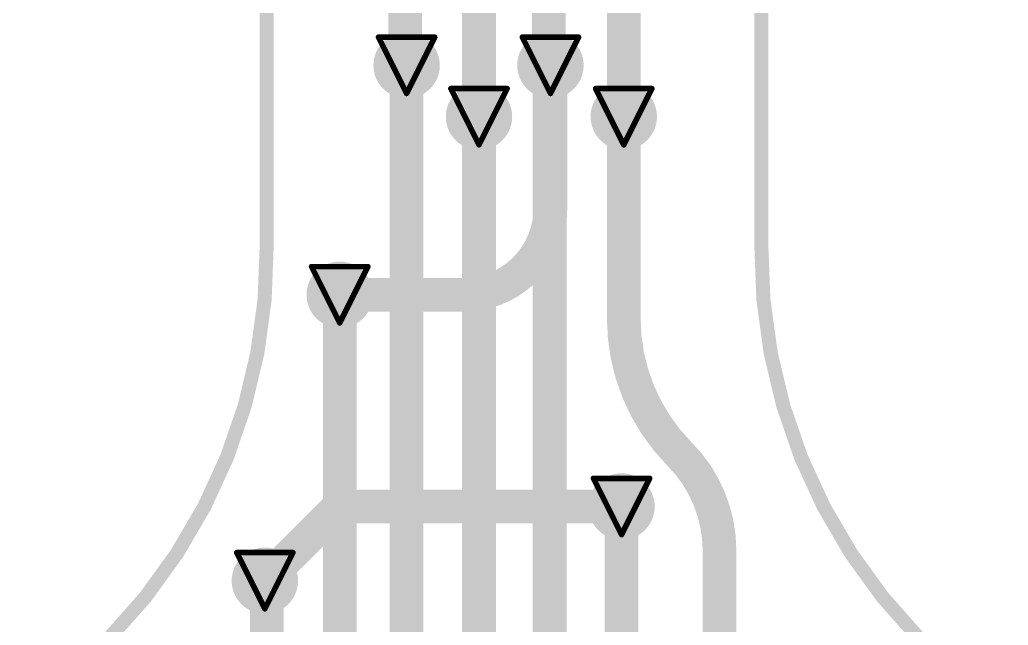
# Model space of a CAD drawing. Header units: inches. Extents: x -3.9 to 9.5, y -7 to 2.6.
# Drawn here: x -0.0268 to 0.325, y -4.2323 to -4.0168 of the extents above; entities that cross this region are included whole.
import ezdxf

# ---------------------------------------------------------------- set-up
doc = ezdxf.new("R2010")
doc.units = ezdxf.units.IN
doc.header["$MEASUREMENT"] = 0
for name, color, linetype in [('Board Outline', 216, 'Continuous'), ('Bottom Layer', 5, 'Continuous'), ('Drill Drawing', 1, 'Continuous'), ('Top Layer', 1, 'Continuous'), ('Via Holes', 16, 'Continuous')]:
    doc.layers.add(name, color=color, linetype=linetype)

msp = doc.modelspace()

# ---------------------------------------------------------------- hatches: boundary and pattern name
at = {"layer": 'Bottom Layer'}
h = msp.add_hatch(color=5, dxfattribs=at)
edge = h.paths.add_edge_path()
edge.add_arc((0.1108921, -4.032999), 0.011811, 0, 360)
h = msp.add_hatch(color=5, dxfattribs=at)
edge = h.paths.add_edge_path()
edge.add_arc((0.1620732, -4.032999), 0.011811, 0, 360)
h = msp.add_hatch(color=5, dxfattribs=at)
edge = h.paths.add_edge_path()
edge.add_arc((0.1366529, -4.0512921), 0.011811, 0, 360)
h = msp.add_hatch(color=5, dxfattribs=at)
edge = h.paths.add_edge_path()
edge.add_arc((0.1881703, -4.0512921), 0.011811, 0, 360)
h = msp.add_hatch(color=5, dxfattribs=at)
edge = h.paths.add_edge_path()
edge.add_arc((0.0870811, -4.1146612), 0.011811, 0, 360)
h = msp.add_hatch(color=5, dxfattribs=at)
edge = h.paths.add_edge_path()
edge.add_arc((0.1873741, -4.1899987), 0.011811, 0, 360)
h = msp.add_hatch(color=5, dxfattribs=at)
edge = h.paths.add_edge_path()
edge.add_arc((0.0604465, -4.2164103), 0.011811, 0, 360)
at = {"layer": 'Top Layer'}
h = msp.add_hatch(color=1, dxfattribs=at)
edge = h.paths.add_edge_path()
edge.add_arc((0.1108921, -4.032999), 0.011811, 0, 360)
h = msp.add_hatch(color=1, dxfattribs=at)
edge = h.paths.add_edge_path()
edge.add_arc((0.1620732, -4.032999), 0.011811, 0, 360)
h = msp.add_hatch(color=1, dxfattribs=at)
edge = h.paths.add_edge_path()
edge.add_arc((0.1366529, -4.0512921), 0.011811, 0, 360)
h = msp.add_hatch(color=1, dxfattribs=at)
edge = h.paths.add_edge_path()
edge.add_arc((0.1881703, -4.0512921), 0.011811, 0, 360)
h = msp.add_hatch(color=1, dxfattribs=at)
edge = h.paths.add_edge_path()
edge.add_arc((0.0870811, -4.1146612), 0.011811, 0, 360)
h = msp.add_hatch(color=1, dxfattribs=at)
edge = h.paths.add_edge_path()
edge.add_arc((0.1873741, -4.1899987), 0.011811, 0, 360)
h = msp.add_hatch(color=1, dxfattribs=at)
edge = h.paths.add_edge_path()
edge.add_arc((0.0604465, -4.2164103), 0.011811, 0, 360)
at = {"layer": 'Via Holes'}
h = msp.add_hatch(color=7, dxfattribs=at)
edge = h.paths.add_edge_path()
edge.add_arc((0.1108921, -4.032999), 0.0059055, 0, 360)
h = msp.add_hatch(color=7, dxfattribs=at)
edge = h.paths.add_edge_path()
edge.add_arc((0.1620732, -4.032999), 0.0059055, 0, 360)
h = msp.add_hatch(color=7, dxfattribs=at)
edge = h.paths.add_edge_path()
edge.add_arc((0.1366529, -4.0512921), 0.0059055, 0, 360)
h = msp.add_hatch(color=7, dxfattribs=at)
edge = h.paths.add_edge_path()
edge.add_arc((0.1881703, -4.0512921), 0.0059055, 0, 360)
h = msp.add_hatch(color=7, dxfattribs=at)
edge = h.paths.add_edge_path()
edge.add_arc((0.0870811, -4.1146612), 0.0059055, 0, 360)
h = msp.add_hatch(color=7, dxfattribs=at)
edge = h.paths.add_edge_path()
edge.add_arc((0.1873741, -4.1899987), 0.0059055, 0, 360)
h = msp.add_hatch(color=7, dxfattribs=at)
edge = h.paths.add_edge_path()
edge.add_arc((0.0604465, -4.2164103), 0.0059055, 0, 360)

# ---------------------------------------------------------------- linework, layer by layer
at = {"layer": 'Board Outline', "const_width": 0.005}
for points in [[(0.0608431, -0.8772292), (0.0611086, -4.0970109)], [(0.2368285, -0.8908754), (0.2371206, -4.0970237)]]:
    msp.add_lwpolyline(points, dxfattribs=at)
for points in [[(0.0611055, -4.0970109, -0.2500687460615742), (-0.0242715, -4.2614656)], [(0.322485, -4.2614541, -0.2500687460615744), (0.2371206, -4.0970237)]]:
    msp.add_lwpolyline(points, format="xyb", dxfattribs=at)
at = {"layer": 'Board Outline', "const_width": 0.0025}
for points in [[(0.0598555, -4.0970109, 1), (0.0623555, -4.0970109, 1)], [(0.0598586, -4.0970109, 1), (0.0623586, -4.0970109, 1)], [(0.2358706, -4.0970237, 1), (0.2383706, -4.0970237, 1)], [(0.2358706, -4.0970237, 1), (0.2383706, -4.0970237, 1)]]:
    msp.add_lwpolyline(points, format="xyb", close=True, dxfattribs=at)
at = {"layer": 'Bottom Layer'}
for points, const_width in [([(0.1103686, -4.032999), (0.1103691, -0.8267352)], 0.012), ([(0.1366534, -4.0512916), (0.1366534, -0.8267207)], 0.012), ([(0.1615497, -4.032999), (0.1615502, -0.8267352)], 0.012), ([(0.1878344, -0.8274291), (0.1881703, -4.0512921)], 0.012), ([(0.1620732, -4.083777), (0.1620732, -4.032999)], 0.012), ([(0.1366529, -4.0512921), (0.1366534, -4.0512916)], 0.015), ([(0.1878343, -4.0526295), (0.1881703, -4.0512921)], 0.012), ([(0.0870811, -4.1146612), (0.131189, -4.1146612)], 0.012), ([(0.0604465, -4.2164103), (0.0868581, -4.1899987)], 0.012), ([(0.0868581, -4.1899987), (0.1873741, -4.1899987)], 0.012)]:
    msp.add_lwpolyline(points, dxfattribs=dict(at, const_width=const_width))
for points, const_width in [([(0.1073686, -4.032999, 1), (0.1133686, -4.032999, 1)], 0.006), ([(0.1585497, -4.032999, 1), (0.1645497, -4.032999, 1)], 0.006), ([(0.1590732, -4.032999, 1), (0.1650732, -4.032999, 1)], 0.006), ([(0.1329029, -4.0512921, 1), (0.1404029, -4.0512921, 1)], 0.0075), ([(0.1329034, -4.0512916, 1), (0.1404034, -4.0512916, 1)], 0.0075), ([(0.1336534, -4.0512916, 1), (0.1396534, -4.0512916, 1)], 0.006), ([(0.1848343, -4.0526295, 1), (0.1908343, -4.0526295, 1)], 0.006), ([(0.1851703, -4.0512921, 1), (0.1911703, -4.0512921, 1)], 0.006), ([(0.1851703, -4.0512921, 1), (0.1911703, -4.0512921, 1)], 0.006), ([(0.1590732, -4.083777, 1), (0.1650732, -4.083777, 1)], 0.006), ([(0.1590732, -4.083777, 1), (0.1650732, -4.083777, 1)], 0.006), ([(0.0840811, -4.1146612, 1), (0.0900811, -4.1146612, 1)], 0.006), ([(0.128189, -4.1146612, 1), (0.134189, -4.1146612, 1)], 0.006), ([(0.128189, -4.1146612, 1), (0.134189, -4.1146612, 1)], 0.006), ([(0.0838581, -4.1899987, 1), (0.0898581, -4.1899987, 1)], 0.006), ([(0.0838581, -4.1899987, 1), (0.0898581, -4.1899987, 1)], 0.006), ([(0.1843741, -4.1899987, 1), (0.1903741, -4.1899987, 1)], 0.006), ([(0.0574465, -4.2164103, 1), (0.0634465, -4.2164103, 1)], 0.006)]:
    msp.add_lwpolyline(points, format="xyb", close=True, dxfattribs=dict(at, const_width=const_width))
at = {"layer": 'Bottom Layer', "const_width": 0.012}
msp.add_lwpolyline([(0.1620732, -4.083777, -0.4142135623730951), (0.131189, -4.1146612)], format="xyb", dxfattribs=at)
at = {"layer": 'Drill Drawing', "const_width": 0.002}
for points in [[(0.1008921, -4.022999), (0.1208921, -4.022999)], [(0.1008921, -4.022999), (0.1108921, -4.042999)], [(0.1108921, -4.042999), (0.1208921, -4.022999)], [(0.1520732, -4.022999), (0.1720732, -4.022999)], [(0.1520732, -4.022999), (0.1620732, -4.042999)], [(0.1620732, -4.042999), (0.1720732, -4.022999)], [(0.1266529, -4.0412921), (0.1466529, -4.0412921)], [(0.1266529, -4.0412921), (0.1366529, -4.0612921)], [(0.1366529, -4.0612921), (0.1466529, -4.0412921)], [(0.1781703, -4.0412921), (0.1981703, -4.0412921)], [(0.1781703, -4.0412921), (0.1881703, -4.0612921)], [(0.1881703, -4.0612921), (0.1981703, -4.0412921)], [(0.0770811, -4.1046612), (0.0970811, -4.1046612)], [(0.0770811, -4.1046612), (0.0870811, -4.1246612)], [(0.0870811, -4.1246612), (0.0970811, -4.1046612)], [(0.1773741, -4.1799987), (0.1973741, -4.1799987)], [(0.1773741, -4.1799987), (0.1873741, -4.1999987)], [(0.1873741, -4.1999987), (0.1973741, -4.1799987)], [(0.0504465, -4.2064103), (0.0704465, -4.2064103)], [(0.0504465, -4.2064103), (0.0604465, -4.2264103)], [(0.0604465, -4.2264103), (0.0704465, -4.2064103)]]:
    msp.add_lwpolyline(points, dxfattribs=at)
at = {"layer": 'Drill Drawing', "const_width": 0.001}
for points in [[(0.1003921, -4.022999, 1), (0.1013921, -4.022999, 1)], [(0.1003921, -4.022999, 1), (0.1013921, -4.022999, 1)], [(0.1203921, -4.022999, 1), (0.1213921, -4.022999, 1)], [(0.1203921, -4.022999, 1), (0.1213921, -4.022999, 1)], [(0.1515732, -4.022999, 1), (0.1525732, -4.022999, 1)], [(0.1515732, -4.022999, 1), (0.1525732, -4.022999, 1)], [(0.1715732, -4.022999, 1), (0.1725732, -4.022999, 1)], [(0.1715732, -4.022999, 1), (0.1725732, -4.022999, 1)], [(0.1261529, -4.0412921, 1), (0.1271529, -4.0412921, 1)], [(0.1261529, -4.0412921, 1), (0.1271529, -4.0412921, 1)], [(0.1461529, -4.0412921, 1), (0.1471529, -4.0412921, 1)], [(0.1461529, -4.0412921, 1), (0.1471529, -4.0412921, 1)], [(0.1776703, -4.0412921, 1), (0.1786703, -4.0412921, 1)], [(0.1776703, -4.0412921, 1), (0.1786703, -4.0412921, 1)], [(0.1976703, -4.0412921, 1), (0.1986703, -4.0412921, 1)], [(0.1976703, -4.0412921, 1), (0.1986703, -4.0412921, 1)], [(0.1103921, -4.042999, 1), (0.1113921, -4.042999, 1)], [(0.1103921, -4.042999, 1), (0.1113921, -4.042999, 1)], [(0.1615732, -4.042999, 1), (0.1625732, -4.042999, 1)], [(0.1615732, -4.042999, 1), (0.1625732, -4.042999, 1)], [(0.1361529, -4.0612921, 1), (0.1371529, -4.0612921, 1)], [(0.1361529, -4.0612921, 1), (0.1371529, -4.0612921, 1)], [(0.1876703, -4.0612921, 1), (0.1886703, -4.0612921, 1)], [(0.1876703, -4.0612921, 1), (0.1886703, -4.0612921, 1)], [(0.0765811, -4.1046612, 1), (0.0775811, -4.1046612, 1)], [(0.0765811, -4.1046612, 1), (0.0775811, -4.1046612, 1)], [(0.0965811, -4.1046612, 1), (0.0975811, -4.1046612, 1)], [(0.0965811, -4.1046612, 1), (0.0975811, -4.1046612, 1)], [(0.0865811, -4.1246612, 1), (0.0875811, -4.1246612, 1)], [(0.0865811, -4.1246612, 1), (0.0875811, -4.1246612, 1)], [(0.1768741, -4.1799987, 1), (0.1778741, -4.1799987, 1)], [(0.1768741, -4.1799987, 1), (0.1778741, -4.1799987, 1)], [(0.1968741, -4.1799987, 1), (0.1978741, -4.1799987, 1)], [(0.1968741, -4.1799987, 1), (0.1978741, -4.1799987, 1)], [(0.1868741, -4.1999987, 1), (0.1878741, -4.1999987, 1)], [(0.1868741, -4.1999987, 1), (0.1878741, -4.1999987, 1)], [(0.0499465, -4.2064103, 1), (0.0509465, -4.2064103, 1)], [(0.0499465, -4.2064103, 1), (0.0509465, -4.2064103, 1)], [(0.0699465, -4.2064103, 1), (0.0709465, -4.2064103, 1)], [(0.0699465, -4.2064103, 1), (0.0709465, -4.2064103, 1)], [(0.0599465, -4.2264103, 1), (0.0609465, -4.2264103, 1)], [(0.0599465, -4.2264103, 1), (0.0609465, -4.2264103, 1)]]:
    msp.add_lwpolyline(points, format="xyb", close=True, dxfattribs=at)
at = {"layer": 'Top Layer', "const_width": 0.012}
for points in [[(0.1108921, -4.483762), (0.1108921, -4.032999)], [(0.1617937, -4.0332785), (0.1620732, -4.032999)], [(0.1617937, -4.3702832), (0.1617937, -4.0332785)], [(0.1366529, -4.2203104), (0.1366529, -4.0512921)], [(0.1881703, -4.1229923), (0.1881703, -4.0512921)], [(0.0870811, -4.4087049), (0.0870811, -4.1146612)], [(0.187364, -4.1900083), (0.1873741, -4.1899982)], [(0.187364, -4.3444037), (0.187364, -4.1900083)], [(0.2222435, -4.2547957), (0.2222435, -4.2057366)], [(0.0604465, -4.2164103), (0.0611156, -4.2170794)], [(0.0611156, -4.3701118), (0.0611156, -4.2170794)], [(0.1366529, -4.2203108), (0.1366529, -4.2203104)], [(0.1366529, -4.4823114), (0.1366529, -4.2203108)]]:
    msp.add_lwpolyline(points, dxfattribs=at)
at = {"layer": 'Top Layer', "const_width": 0.006}
for points in [[(0.1078921, -4.032999, 1), (0.1138921, -4.032999, 1)], [(0.1587937, -4.0332785, 1), (0.1647937, -4.0332785, 1)], [(0.1587937, -4.0332785, 1), (0.1647937, -4.0332785, 1)], [(0.1590732, -4.032999, 1), (0.1650732, -4.032999, 1)], [(0.1336529, -4.0512921, 1), (0.1396529, -4.0512921, 1)], [(0.1851703, -4.0512921, 1), (0.1911703, -4.0512921, 1)], [(0.0840811, -4.1146612, 1), (0.0900811, -4.1146612, 1)], [(0.1851702, -4.1229923, 1), (0.1911702, -4.1229923, 1)], [(0.1851703, -4.1229923, 1), (0.1911703, -4.1229923, 1)], [(0.2049907, -4.171327, 1), (0.2109907, -4.171327, 1)], [(0.2049946, -4.1713311, 1), (0.2109946, -4.1713311, 1)], [(0.184364, -4.1900083, 1), (0.190364, -4.1900083, 1)], [(0.184364, -4.1900083, 1), (0.190364, -4.1900083, 1)], [(0.1843741, -4.1899982, 1), (0.1903741, -4.1899982, 1)], [(0.2192435, -4.2057366, 1), (0.2252435, -4.2057366, 1)], [(0.2192435, -4.2057366, 1), (0.2252435, -4.2057366, 1)], [(0.0574465, -4.2164103, 1), (0.0634465, -4.2164103, 1)], [(0.0581156, -4.2170794, 1), (0.0641156, -4.2170794, 1)], [(0.0581156, -4.2170794, 1), (0.0641156, -4.2170794, 1)], [(0.1336529, -4.2203104, 1), (0.1396529, -4.2203104, 1)], [(0.1336529, -4.2203104, 1), (0.1396529, -4.2203104, 1)], [(0.1336529, -4.2203108, 1), (0.1396529, -4.2203108, 1)], [(0.1336529, -4.2203108, 1), (0.1396529, -4.2203108, 1)]]:
    msp.add_lwpolyline(points, format="xyb", close=True, dxfattribs=at)
at = {"layer": 'Top Layer', "const_width": 0.012}
for points in [[(0.2079907, -4.171327, -0.1974776096896852), (0.1881702, -4.1229923)], [(0.2079946, -4.1713311, -0.1988821594636722), (0.2222435, -4.2057366)]]:
    msp.add_lwpolyline(points, format="xyb", dxfattribs=at)

doc.saveas('drawing.dxf')
